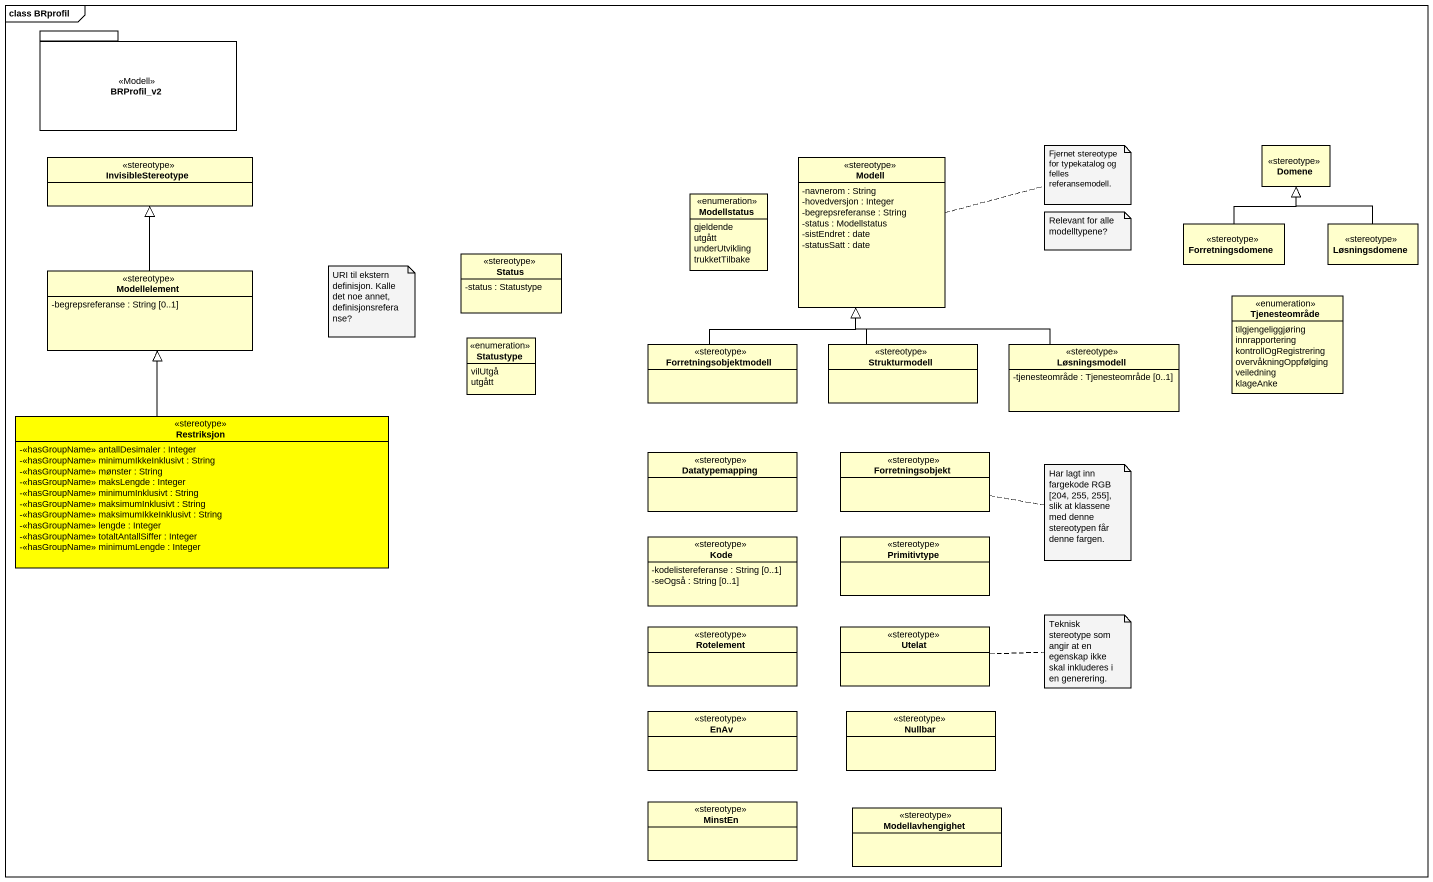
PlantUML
@startuml
mainframe class BRprofil
hide circle
hide empty members
skinparam classAttributeIconSize 0
package BRProfil_v2 <<Modell>> {
}
class InvisibleStereotype <<stereotype>>
class Modell <<stereotype>> {
  -navnerom : String
  -hovedversjon : Integer
  -begrepsreferanse : String
  -status : Modellstatus
  -sistEndret : date
  -statusSatt : date
}
class Domene <<stereotype>>
enum Modellstatus {
  gjeldende
  utgått
  underUtvikling
  trukketTilbake
}
class Status <<stereotype>> {
  -status : Statustype
}
class Forretningsdomene <<stereotype>>
class Løsningsdomene <<stereotype>>
class Modellelement <<stereotype>> {
  -begrepsreferanse : String [0..1]
}
enum Tjenesteområde {
  tilgjengeliggjøring
  innrapportering
  kontrollOgRegistrering
  overvåkningOppfølging
  veiledning
  klageAnke
}
enum Statustype {
  vilUtgå
  utgått
}
class Forretningsobjektmodell <<stereotype>>
class Strukturmodell <<stereotype>>
class Løsningsmodell <<stereotype>> {
  -tjenesteområde : Tjenesteområde [0..1]
}
class Restriksjon <<stereotype>> #FFFF00 {
  -<<hasGroupName>> antallDesimaler : Integer
  -<<hasGroupName>> minimumIkkeInklusivt : String
  -<<hasGroupName>> mønster : String
  -<<hasGroupName>> maksLengde : Integer
  -<<hasGroupName>> minimumInklusivt : String
  -<<hasGroupName>> maksimumInklusivt : String
  -<<hasGroupName>> maksimumIkkeInklusivt : String
  -<<hasGroupName>> lengde : Integer
  -<<hasGroupName>> totaltAntallSiffer : Integer
  -<<hasGroupName>> minimumLengde : Integer
}
class Datatypemapping <<stereotype>>
class Forretningsobjekt <<stereotype>>
class Kode <<stereotype>> {
  -kodelistereferanse : String [0..1]
  -seOgså : String [0..1]
}
class Primitivtype <<stereotype>>
class Rotelement <<stereotype>>
class Utelat <<stereotype>>
class EnAv <<stereotype>>
class Nullbar <<stereotype>>
class MinstEn <<stereotype>>
class Modellavhengighet <<stereotype>>
Forretningsdomene -up-|> Domene
Løsningsdomene -up-|> Domene
Modellelement -up-|> InvisibleStereotype
Forretningsobjektmodell -up-|> Modell
Strukturmodell -up-|> Modell
Løsningsmodell -up-|> Modell
Restriksjon -up-|> Modellelement
note right of Modell : Fjernet stereotype for typekatalog og felles referansemodell.
note as N2
  Relevant for alle modelltypene?
end note
note as N3
  URI til ekstern definisjon. Kalle det noe annet, definisjonsreferanse?
end note
note right of Forretningsobjekt : Har lagt inn fargekode RGB [204, 255, 255], slik at klassene med denne stereotypen får denne fargen.
note right of Utelat : Teknisk stereotype som angir at en egenskap ikke skal inkluderes i en generering.
@enduml
